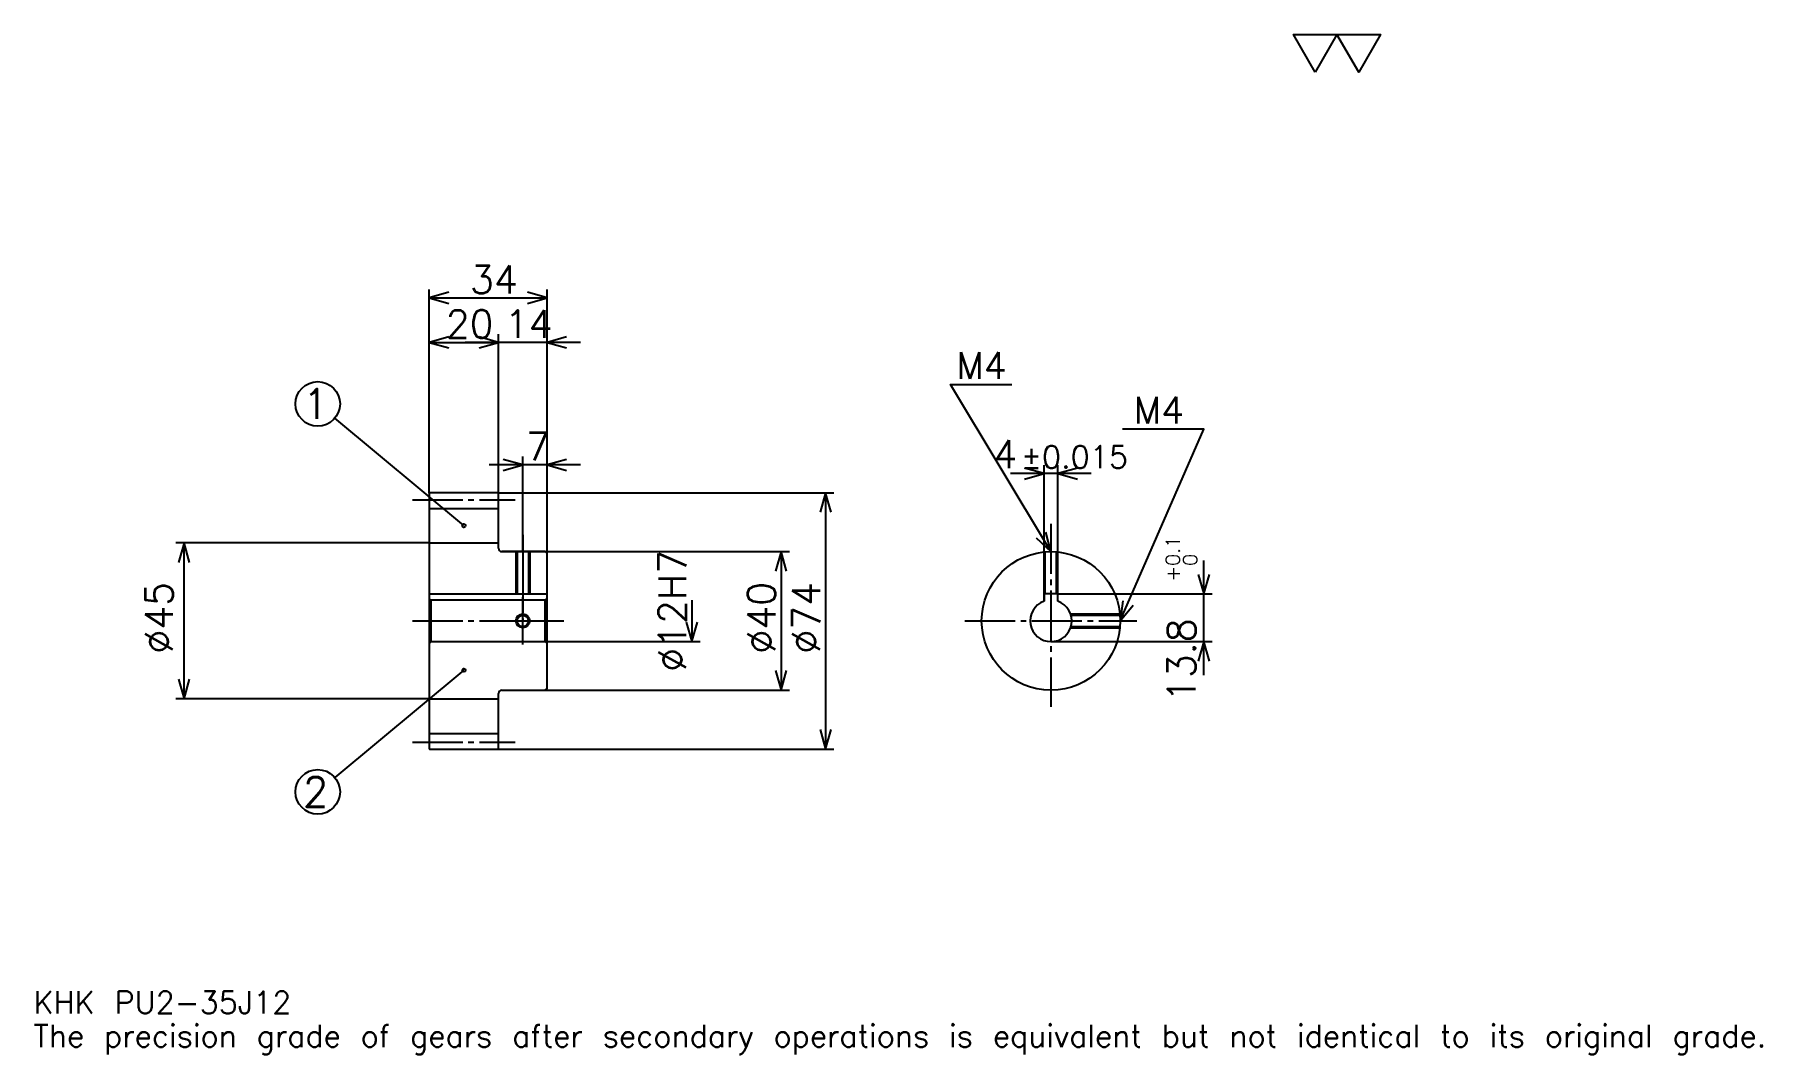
# Model space of a CAD drawing. Extents: x 16 to 515, y 6 to 300.
import ezdxf

# ---------------------------------------------------------------- set-up
doc = ezdxf.new("R2010")
doc.units = 0
doc.linetypes.add('DASHDOT', pattern=[19.304349, 14.478261, -1.608696, 1.608696, -1.608696])
doc.layers.get('0').update_dxf_attribs({"linetype": 'CONTINUOUS'})
doc.layers.add('DASHDOT', color=6, linetype='DASHDOT')
doc.styles.add('KANJI', font='TXT', dxfattribs={"bigfont": 'BIGFONT'})

msp = doc.modelspace()

# ---------------------------------------------------------------- linework, layer by layer
at = {"color": 5}
for p, q in [((130.304352, 168.108688), (130.304352, 226.82608)), ((164.304352, 168.108688), (164.304352, 226.82608)), ((130.304352, 224.41304), (164.304352, 224.41304)), ((130.304352, 211.543472), (150.304352, 211.543472)), ((173.956528, 211.543472), (140.652176, 211.543472)), ((150.304352, 168.108688), (150.304352, 213.956512)), ((140.304352, 158.608688), (103.072105, 189.661148)), ((173.956528, 176.152161), (147.652176, 176.152161)), ((157.304352, 168.108688), (157.304352, 178.565216)), ((307.782593, 138.908691), (307.782593, 176.043472)), ((311.782593, 138.908691), (311.782593, 176.043472)), ((321.434784, 173.630432), (298.130432, 173.630432)), ((130.304352, 168.008698), (130.304352, 168.108688)), ((150.204346, 168.108688), (164.304352, 168.108688)), ((150.304352, 168.008698), (150.304352, 168.108688)), ((157.304352, 151.108688), (157.304352, 168.108688)), ((157.304352, 151.108688), (157.304352, 168.108688)), ((164.304352, 168.108688), (247.152176, 168.108688)), ((164.304352, 150.608688), (164.304352, 168.108688)), ((244.739136, 168.108688), (244.739136, 94.108688)), ((130.304352, 153.608688), (57.108704, 153.608688)), ((59.521744, 108.608688), (59.521744, 153.608688)), ((151.304352, 151.108688), (164.304352, 151.108688)), ((164.304352, 151.108688), (234.282608, 151.108688)), ((231.869568, 151.108688), (231.869568, 111.108688)), ((353.913025, 115.456512), (353.913025, 148.560867)), ((206.130432, 137.108688), (206.130432, 125.108688)), ((311.782593, 138.908691), (356.32608, 138.908691)), ((164.304352, 125.108688), (208.543488, 125.108688)), ((309.782593, 125.108688), (356.32608, 125.108688)), ((140.304352, 116.858688), (103.074989, 85.852768)), ((151.304352, 111.108688), (164.304352, 111.108688)), ((164.304352, 111.108688), (234.282608, 111.108688)), ((130.304352, 108.608688), (57.108704, 108.608688)), ((150.204346, 94.108688), (164.304352, 94.108688)), ((164.304352, 94.108688), (247.152176, 94.108688))]:
    msp.add_line(p, q, dxfattribs=at)
at = {"color": 4}
for p, q in [((130.304352, 163.608688), (150.304352, 163.608688)), ((130.304352, 153.608688), (150.304352, 153.608688)), ((130.304352, 138.908691), (164.304352, 138.908691)), ((130.804352, 137.108688), (130.804352, 125.108688)), ((163.804352, 137.108688), (164.304352, 137.608688)), ((163.804352, 125.108688), (164.304352, 124.608688)), ((130.304352, 108.608688), (150.304352, 108.608688)), ((130.304352, 98.608688), (150.304352, 98.608688))]:
    msp.add_line(p, q, dxfattribs=at)
at = {"color": 7}
msp.add_lwpolyline([(386.086945, 289.565216), (379.813019, 300.440002), (404.908691, 300.440002), (398.634766, 289.565216), (392.36087, 300.440002), (386.086945, 289.565216)], dxfattribs=at)
at = {"color": 5}
for points in [[(135.934784, 226.021729), (130.304352, 224.41304), (135.934784, 222.804352)], [(158.67392, 222.804352), (164.304352, 224.41304), (158.67392, 226.021729)], [(135.934784, 213.152161), (130.304352, 211.543472), (135.934784, 209.934784)], [(144.67392, 209.934784), (150.304352, 211.543472), (144.67392, 213.152161)], [(144.67392, 209.934784), (150.304352, 211.543472), (144.67392, 213.152161)], [(169.934784, 213.152161), (164.304352, 211.543472), (169.934784, 209.934784)], [(309.782593, 151.108688), (280.826111, 199.369568), (298.521729, 199.369568)], [(329.782593, 131.108688), (353.913025, 186.5), (330.426086, 186.5)], [(151.67392, 174.543472), (157.304352, 176.152161), (151.67392, 177.760864)], [(169.934784, 177.760864), (164.304352, 176.152161), (169.934784, 174.543472)], [(302.152161, 172.021729), (307.782593, 173.630432), (302.152161, 175.23912)], [(317.413025, 175.23912), (311.782593, 173.630432), (317.413025, 172.021729)], [(246.347839, 162.478256), (244.739136, 168.108688), (243.130432, 162.478256)], [(305.506348, 155.109085), (309.782593, 151.108688), (308.265198, 156.76442)], [(61.13044, 147.978256), (59.521744, 153.608688), (57.913048, 147.978256)], [(233.478271, 145.478256), (231.869568, 151.108688), (230.260864, 145.478256)], [(352.304352, 144.539124), (353.913025, 138.908691), (355.521729, 144.539124)], [(330.556488, 136.913071), (329.782593, 131.108688), (333.506134, 135.628098)], [(204.521744, 130.73912), (206.130432, 125.108688), (207.739136, 130.73912)], [(355.521729, 119.478256), (353.913025, 125.108688), (352.304352, 119.478256)], [(230.260864, 116.73912), (231.869568, 111.108688), (233.478271, 116.73912)], [(57.913048, 114.23912), (59.521744, 108.608688), (61.13044, 114.23912)], [(243.130432, 99.73912), (244.739136, 94.108688), (246.347839, 99.73912)]]:
    msp.add_lwpolyline(points, dxfattribs=at)
at = {"color": 4}
for points in [[(150.304352, 152.108688), (150.304352, 168.008698), (150.204346, 168.108688), (130.404358, 168.108688), (130.304352, 168.008698), (130.304352, 124.608688)], [(151.304352, 111.108688), (163.804352, 111.108688), (164.304352, 111.608688), (164.304352, 150.608688), (163.804352, 151.108688), (151.304352, 151.108688)], [(155.304352, 151.108688), (155.304352, 138.908691)], [(155.684357, 151.108688), (155.684357, 138.908691)], [(158.924347, 151.108688), (158.924347, 138.908691)], [(159.304352, 151.108688), (159.304352, 138.908691)], [(307.782593, 136.765549), (307.782593, 151.008438)], [(308.162598, 138.908691), (308.162598, 151.042969)], [(311.402588, 138.908691), (311.402588, 151.042969)], [(311.782593, 136.765549), (311.782593, 151.008438)], [(130.304352, 124.608688), (130.804352, 125.108688), (163.804352, 125.108688), (163.804352, 137.108688), (130.804352, 137.108688), (130.304352, 137.608688)], [(311.782593, 136.765549), (311.782593, 138.908691), (307.782593, 138.908691), (307.782593, 136.765549)], [(315.439453, 133.108688), (329.682373, 133.108688)], [(315.559753, 132.728683), (329.716888, 132.728683)], [(315.439453, 129.108688), (329.682373, 129.108688)], [(315.559753, 129.488693), (329.716888, 129.488693)], [(130.304352, 124.608688), (130.304352, 94.208687), (130.404358, 94.108688), (150.204346, 94.108688), (150.304352, 94.208687), (150.304352, 110.108688)]]:
    msp.add_lwpolyline(points, dxfattribs=at)
at = {"color": 5}
for centre, radius in [((98.13044, 193.782593), 6.434783), ((140.304352, 158.608688), 0.482609), ((140.304352, 116.858688), 0.482609), ((98.13044, 81.734772), 6.434783)]:
    msp.add_circle(centre, radius, dxfattribs=at)
at = {"color": 4}
for centre, radius in [((309.782593, 131.108688), 20), ((157.304352, 131.108688), 1.62)]:
    msp.add_circle(centre, radius, dxfattribs=at)
at = {"color": 7}
msp.add_circle((157.304352, 131.108688), 2, dxfattribs=at)
at = {"color": 4}
for centre, radius, start, end in [((151.304352, 152.108688), 1, 180, 270), ((309.782593, 131.108688), 6, 109.47122094, 70.52877906), ((151.304352, 110.108688), 1, 90, 180)]:
    msp.add_arc(centre, radius, start, end, dxfattribs=at)
at = {"layer": 'DASHDOT', "color": 7}
for p, q in [((125.478264, 166.108688), (155.130432, 166.108688)), ((309.782593, 159.152161), (309.782593, 106.2826)), ((157.304352, 151.108688), (157.304352, 131.108688)), ((125.478264, 131.108688), (169.130432, 131.108688)), ((284.956543, 131.108688), (334.608704, 131.108688)), ((125.478264, 96.108688), (155.130432, 96.108688))]:
    msp.add_line(p, q, dxfattribs=at)
for points in [[(157.304352, 155.934784), (157.304352, 134.082596)], [(157.304352, 124.2826), (157.304352, 137.934769)], [(150.478271, 131.108688), (164.130432, 131.108688)]]:
    msp.add_lwpolyline(points, dxfattribs=at)

# ---------------------------------------------------------------- texts
at = {"color": 7, "style": 'KANJI'}
for s, height, p in [('34', 8.043478, (142.076096, 225.699997)), ('20', 8.043478, (135.076096, 212.830429)), ('14', 8.043478, (152.076096, 212.830429)), ('M4', 7.721739, (282.434784, 200.978256)), ('1', 8.57971, (93.840584, 189.492737)), ('M4', 7.721739, (333.643494, 188.108688)), ('7', 8.043478, (158.190216, 177.439117)), ('4', 8.043478, (293.17926, 175.23912)), ('%%p0.015', 6.434783, (301.141327, 175.23912)), ('2', 8.57971, (93.840584, 77.444916)), ('KHK PU2-35J12', 6.434783, (16.086956, 17.695652)), ('The precision grade of gears after secondary operations is equivalent but not identical to its original grade.', 6.434783, (16.086956, 8.043478))]:
    msp.add_text(s, height=height, dxfattribs=at).set_placement(p)
for s, height, p in [('%%c12H7', 8.043478, (204.521744, 116.429337)), ('0.1', 4.021739, (346.995667, 147.01355)), ('0', 4.021739, (351.982605, 147.01355)), ('+', 4.021739, (346.995667, 142.509201)), ('%%c45', 8.043478, (56.304352, 121.6576)), ('%%c40', 8.043478, (230.260864, 121.6576)), ('%%c74', 8.043478, (243.130432, 121.6576)), ('13.8', 8.043478, (351.5, 107.693848))]:
    msp.add_text(s, height=height, rotation=90, dxfattribs=at).set_placement(p)

doc.saveas('drawing.dxf')
